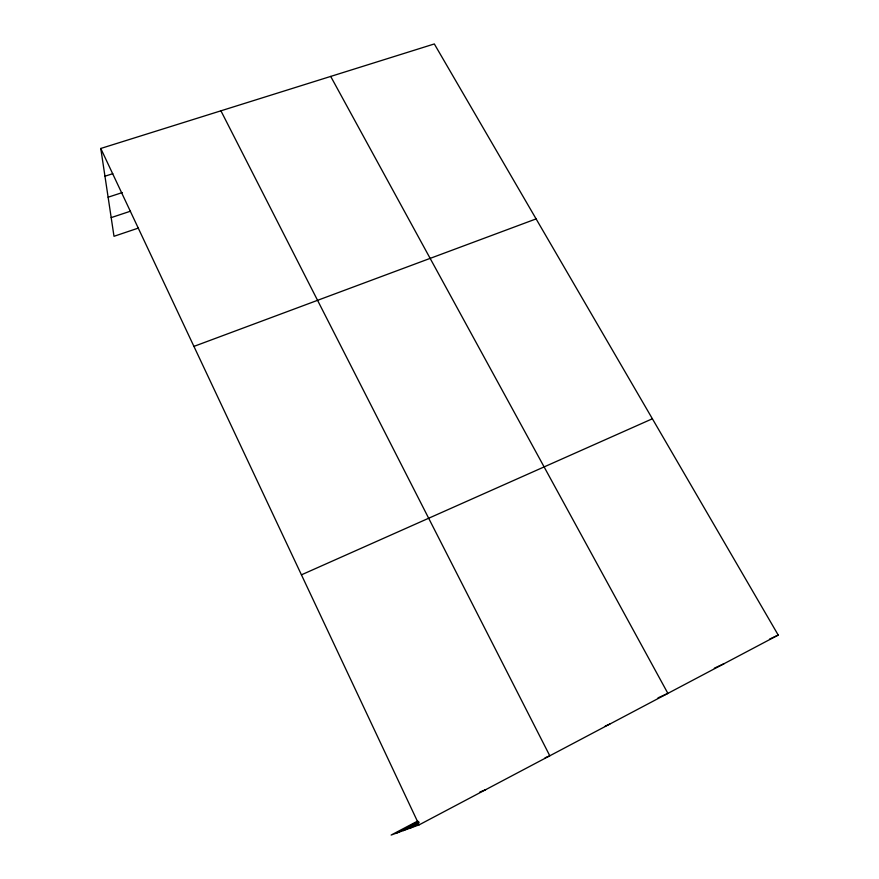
<?xml version="1.0" encoding="UTF-8"?>
<svg xmlns="http://www.w3.org/2000/svg" width="879" height="879" viewBox="0 0 879 879"><rect width="100%" height="100%" fill="white"/><g stroke="black" fill="none" stroke-linecap="round" stroke-linejoin="round"><path stroke-width="1.32" d="M417.767 821.019L391.144 835.05L419.107 824.865L778.223 635.077L434.325 43.95L100.777 148.463L113.995 236.297L138.333 228.1M397 832.918L418.547 821.546M403.439 830.567L419.195 822.25M410.141 828.128L418.569 823.678M769.554 639.143L778.223 635.077M714.341 668.205L723.977 663.744M658.008 697.871L667.886 693.388L330.702 76.418M301.431 574.833L652.383 418.767M605.17 726.131L609.861 724.054M545.068 757.819L549.793 755.797L220.926 110.82M479.824 792.056L485.647 789.694M193.929 346.392L536.102 218.904M111.183 217.607L130.488 211.202M108.117 197.204L122.368 192.556M104.953 176.207L112.787 173.701M100.777 148.463L419.107 824.865"/></g></svg>
